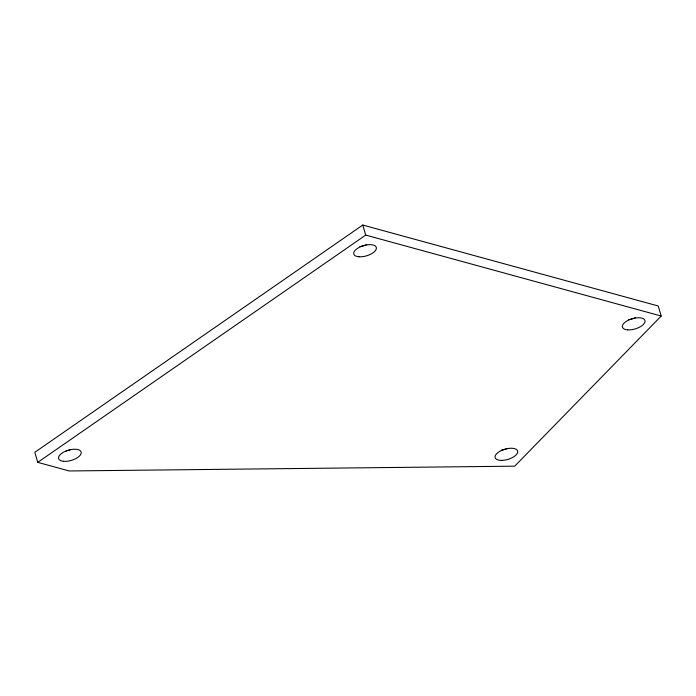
<?xml version="1.0" encoding="UTF-8"?>
<svg xmlns="http://www.w3.org/2000/svg" width="696" height="696" viewBox="0 0 696 696"><rect width="100%" height="100%" fill="white"/><g stroke="black" fill="none" stroke-linecap="round" stroke-linejoin="round"><path stroke-width="1.04" d="M661.2 316.036L514.718 466.181L69.191 470.966L37.758 462.353L34.8 452.313L362.764 225.034L658.242 305.996L661.2 316.036L365.722 235.074L37.758 462.353M362.764 225.034L365.722 235.074M366.67 244.67A11.736 5.307 -16.4 0 1 359.875 246.593M70.896 449.477A11.736 5.307 -16.4 0 1 66.024 450.93M507.419 448.485A11.736 5.307 -16.4 0 1 501.572 450.112M635.317 317.75A11.736 5.307 -16.4 0 1 628.523 319.673M627.801 329.869A11.736 5.307 -16.4 0 0 645.044 321.326A11.736 5.307 -16.4 0 0 628.218 320.273A11.736 5.307 -16.4 0 0 627.801 329.869M501.685 460.387A11.736 5.307 -16.4 0 0 517.685 451.173A11.736 5.307 -16.4 0 0 499.772 451.373A11.736 5.307 -16.4 0 0 501.685 460.387M359.153 256.789A11.736 5.307 -16.4 0 0 376.397 248.255A11.736 5.307 -16.4 0 0 359.571 247.193A11.736 5.307 -16.4 0 0 359.153 256.789M63.432 461.291A11.736 5.307 -16.4 0 0 81.188 453.122A11.736 5.307 -16.4 0 0 64.98 451.469A11.736 5.307 -16.4 0 0 63.432 461.291"/></g></svg>
